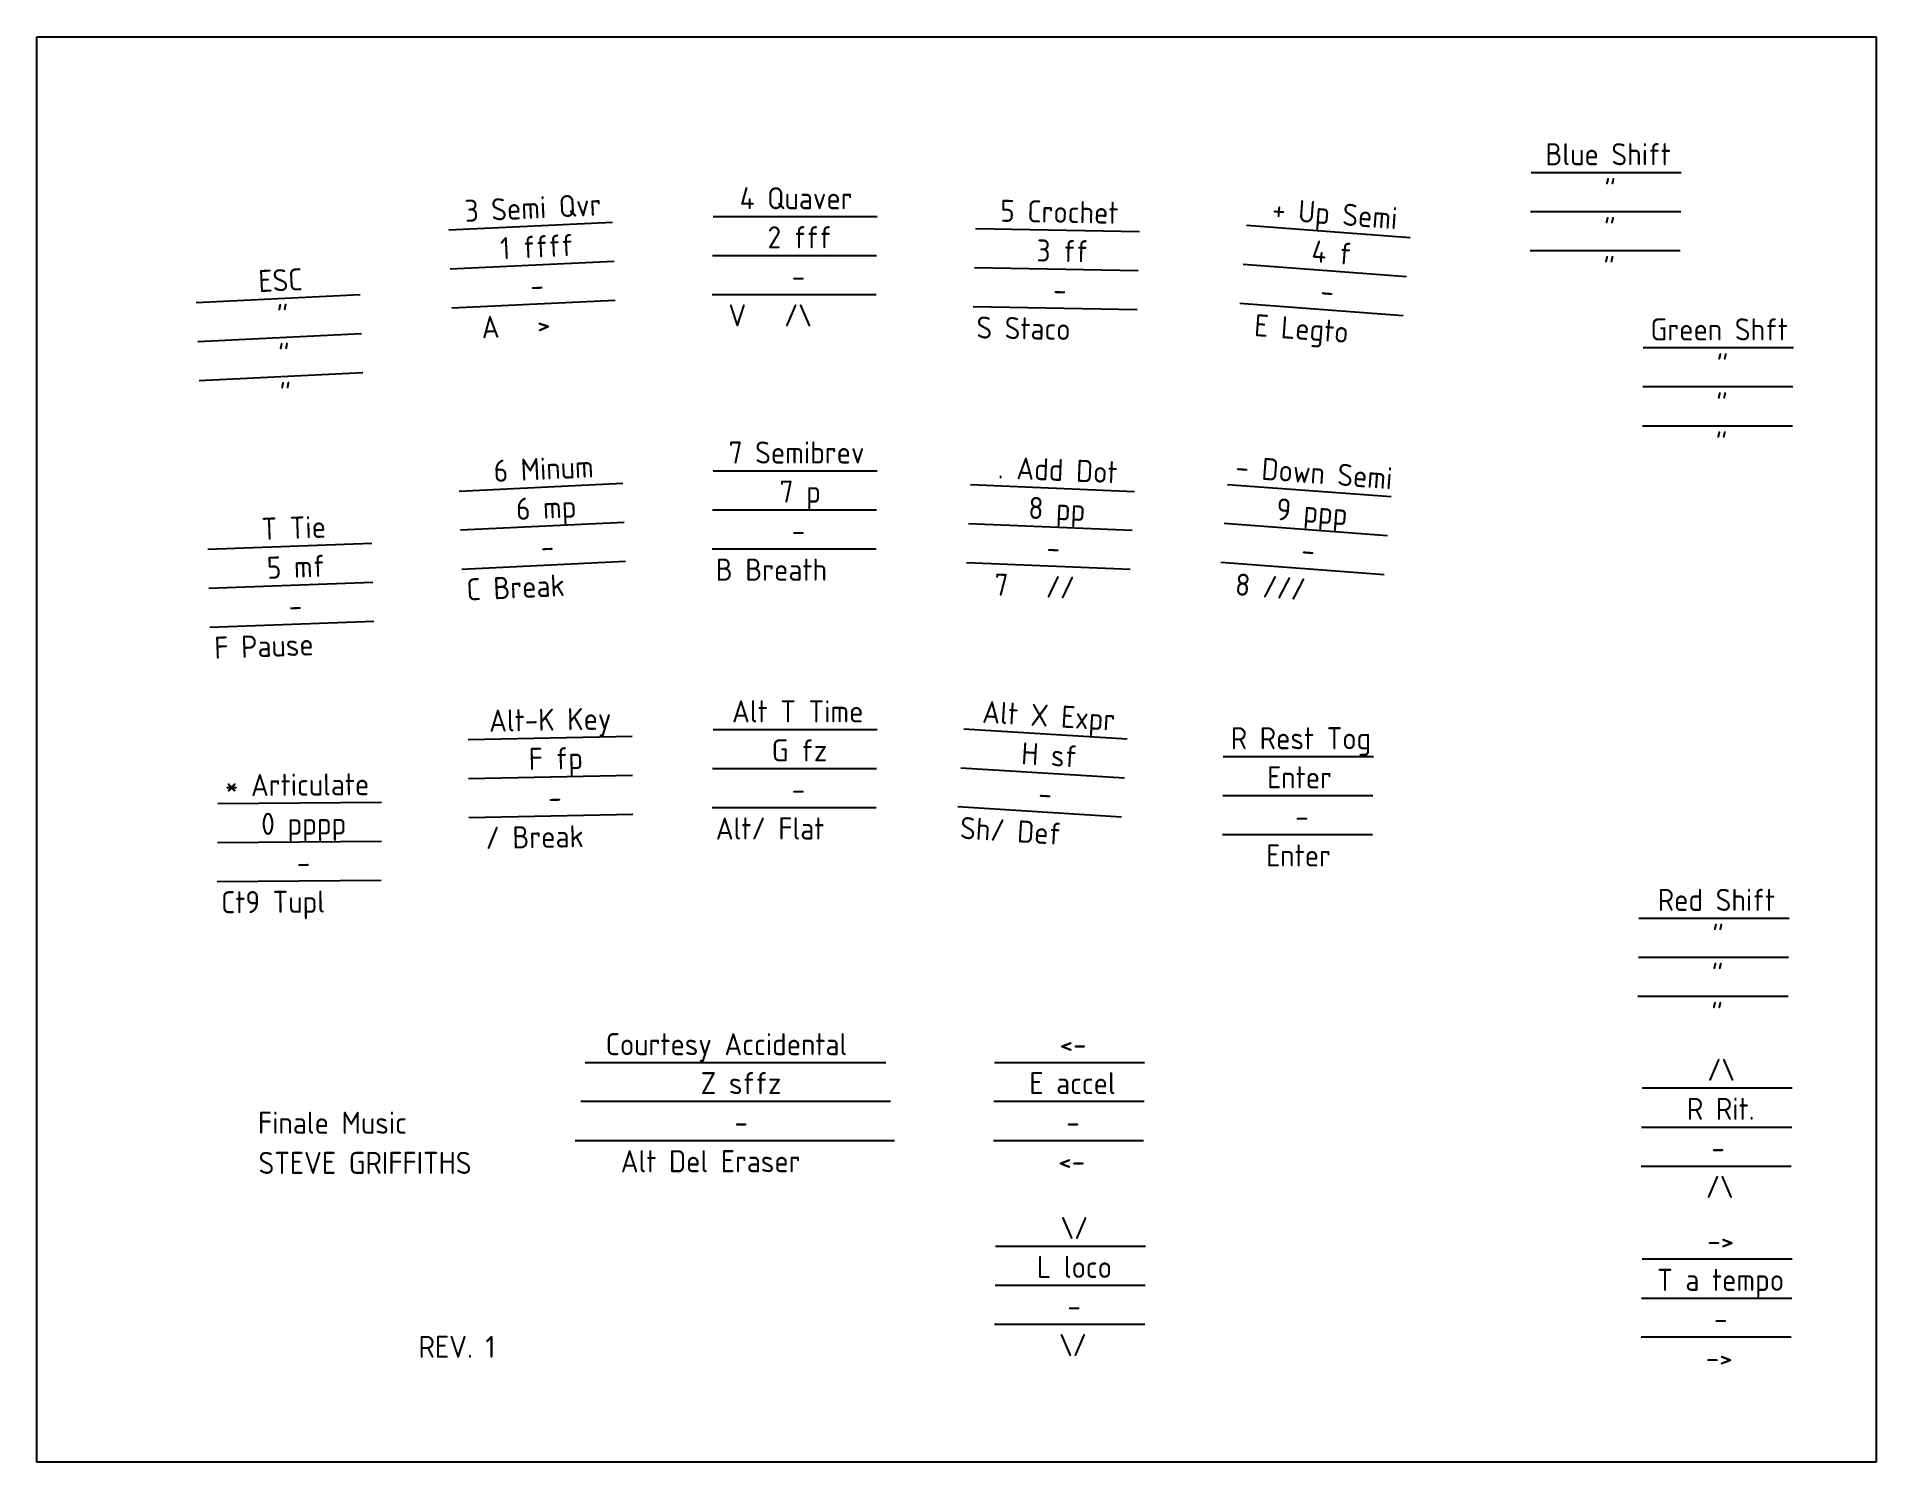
# Model space of a CAD drawing. Header units: millimetres. Extents: x 0 to 167, y 0 to 129.
import ezdxf

# ---------------------------------------------------------------- set-up
doc = ezdxf.new("R2010")
doc.units = ezdxf.units.MM
for name, color, linetype in [('Background', 7, 'Continuous'), ('Lines', 1, 'Continuous'), ('Text - Blue', 5, 'Continuous'), ('Text - Green', 3, 'Continuous'), ('Text - Red', 1, 'Continuous')]:
    doc.layers.add(name, color=color, linetype=linetype)
doc.layers.add('Text - Black', color=7, linetype='Continuous', true_color=0x000000)
doc.styles.get("Standard").update_dxf_attribs({"font": 'ISOCP.SHX'})
picture_1 = doc.add_image_def('image1.jpg', size_in_pixel=(1970, 1526))

msp = doc.modelspace()

# ---------------------------------------------------------------- linework, layer by layer
at = {"layer": 'Lines'}
for p, q in [((135.5, 116.91), (149.11, 116.91)), ((37.36, 111.69), (52.21, 112.4)), ((61.32, 112.92), (76.19, 112.92)), ((85.13, 111.83), (99.99, 111.56)), ((109.7, 112.12), (124.52, 111)), ((135.45, 113.38), (149.07, 113.38)), ((37.49, 108.16), (52.34, 108.87)), ((61.28, 109.38), (76.14, 109.38)), ((109.39, 108.59), (124.21, 107.48)), ((135.41, 109.84), (149.02, 109.84)), ((85.02, 108.29), (99.88, 108.02)), ((14.46, 105.12), (29.31, 105.84)), ((37.62, 104.62), (52.46, 105.33)), ((61.24, 105.84), (76.1, 105.84)), ((84.92, 104.75), (99.78, 104.49)), ((109.08, 105.07), (123.9, 103.95)), ((14.59, 101.59), (29.43, 102.3)), ((145.67, 101.03), (159.28, 101.03)), ((14.71, 98.05), (29.56, 98.76)), ((145.63, 97.49), (159.24, 97.49)), ((145.59, 93.95), (159.2, 93.95)), ((38.3, 88.03), (53.14, 88.74)), ((61.32, 89.87), (76.19, 89.87)), ((84.68, 88.63), (99.53, 88)), ((107.98, 88.63), (122.8, 87.52)), ((38.42, 84.5), (53.27, 85.21)), ((61.28, 86.33), (76.14, 86.33)), ((84.49, 85.1), (99.34, 84.47)), ((107.67, 85.11), (122.49, 83.99)), ((15.52, 82.76), (30.37, 83.31)), ((61.24, 82.79), (76.1, 82.79)), ((38.55, 80.96), (53.39, 81.67)), ((84.3, 81.56), (99.15, 80.94)), ((107.36, 81.58), (122.18, 80.46)), ((15.61, 79.22), (30.46, 79.77)), ((15.7, 75.68), (30.55, 76.24)), ((39.13, 65.52), (53.99, 65.81)), ((61.32, 66.41), (76.19, 66.41)), ((84.05, 66.48), (98.88, 65.57)), ((107.59, 63.97), (121.21, 63.97)), ((39.16, 61.98), (54.02, 62.27)), ((61.28, 62.87), (76.14, 62.87)), ((83.79, 62.95), (98.62, 62.04)), ((107.55, 60.43), (121.16, 60.43)), ((16.41, 59.71), (31.27, 59.82)), ((39.18, 58.44), (54.04, 58.73)), ((61.24, 59.33), (76.1, 59.33)), ((83.53, 59.42), (98.36, 58.51)), ((107.51, 56.89), (121.12, 56.89)), ((16.39, 56.17), (31.25, 56.29)), ((16.37, 52.63), (31.23, 52.75)), ((145.27, 49.32), (158.89, 49.32)), ((145.23, 45.78), (158.84, 45.78)), ((145.19, 42.24), (158.8, 42.24)), ((49.73, 36.24), (76.99, 36.24)), ((86.83, 36.24), (100.45, 36.24)), ((145.56, 33.92), (159.18, 33.92)), ((49.33, 32.71), (77.4, 32.71)), ((86.79, 32.71), (100.4, 32.71)), ((145.52, 30.38), (159.13, 30.38)), ((48.82, 29.17), (77.78, 29.17)), ((86.75, 29.17), (100.36, 29.17)), ((145.48, 26.84), (159.09, 26.84)), ((86.93, 19.58), (100.54, 19.58)), ((145.56, 18.42), (159.18, 18.42)), ((86.89, 16.05), (100.5, 16.05)), ((145.52, 14.88), (159.13, 14.88)), ((86.84, 12.51), (100.46, 12.51)), ((145.48, 11.35), (159.09, 11.35))]:
    msp.add_line(p, q, dxfattribs=at)

# ---------------------------------------------------------------- texts
at = {"layer": 'Text - Black', "char_height": 2, "attachment_point": 1}
for s, insert, width in [('\\pi1.5411;Blue Shift', (135.26, 119.56), 14.4821), ('\\pi2.0411;4 Quaver', (61.7, 115.57), 14.4821), ('\\pi0.88929;Green Shft', (145.44, 103.68), 14.4821), ('\\pi1.0411;7 Semibrev', (61.7, 92.52), 14.4821), ('\\pi1.3411;Alt T Time', (61.7, 69.06), 14.4821), ('\\pi0.90232;R Rest Tog', (107.36, 66.62), 14.4821), ('\\pi1.9411;Red Shift', (145.04, 51.97), 14.4821), ('\\pi0.7263;Courtesy Accidental', (50.86, 38.89), 24.9508), ('\\pi6.1411;<-', (86.6, 38.89), 14.4821), ('\\pi6.1411;/\\\\', (145.33, 36.57), 14.4821), ('Finale Music', (20.06, 31.77), 21.5365), ('\\pi10;STEVE GRIFFITHS\\P\\pi0;\\P\\P\\P\\P\\pi24.511;REV. 1', (10.11, 28.13), 31.1113), ('\\pi6.1411;\\\\/', (86.7, 22.23), 14.4821), ('\\pi6.1411;->', (145.33, 21.07), 14.4821)]:
    msp.add_mtext(s, dxfattribs=dict(at, insert=insert, width=width))
for s, insert, width, rotation in [('\\pi1.1411;3 Semi Qvr', (37.61, 114.36), 14.4821, 2.7421), ('\\pi1.8411;5 Crochet', (85.55, 114.47), 14.4821, 358.9784), ('\\pi1.8411;+ Up Semi', (110.27, 114.73), 14.4821, 355.6923), ('\\pi5.3411;ESC', (14.71, 107.79), 14.4821, 2.7421), ('\\pi2.845;6 Minum', (38.54, 90.7), 14.4821, 2.7421), ('\\pi2.0411;. Add Dot', (85.17, 91.26), 14.4821, 357.5885), ('\\pi0.24107;- Down Semi', (108.55, 91.25), 14.4821, 355.6923), ('\\pi4.5411;T Tie', (15.8, 85.42), 14.4821, 2.1343), ('\\pi1.2411;Alt X Expr', (84.58, 69.1), 14.4821, 356.4966), ('\\pi1.5311;Alt-K Key', (39.46, 68.17), 14.4821, 1.1097), ('\\pi0.44719;* Articulate', (16.6, 62.36), 14.6944, 0.432)]:
    msp.add_mtext(s, dxfattribs=dict(at, insert=insert, width=width, rotation=rotation))
at = {"layer": 'Text - Blue', "char_height": 2, "width": 14.4821, "attachment_point": 1}
for s, insert in [('\\pi6.9411;"', (135.22, 116.03)), ('\\pi4.6157;2 fff', (61.65, 112.03)), ('\\pi6.9411;"', (145.4, 100.14)), ('\\pi5.7048;7 p', (61.65, 88.98)), ('\\pi4.9893;G fz', (61.65, 65.52)), ('\\pi4.2411;Enter', (107.32, 63.08)), ('\\pi6.9411;"', (145, 48.43)), ('\\pi3.7386;Z sffz', (56.46, 35.36)), ('\\pi3.4411;E accel', (86.56, 35.36)), ('\\pi4.3411;R Rit.', (145.29, 33.03)), ('\\pi4.0411;L loco', (86.65, 18.7)), ('\\pi1.6411;T a tempo', (145.29, 17.53))]:
    msp.add_mtext(s, dxfattribs=dict(at, insert=insert))
for s, insert, rotation in [('\\pi4.2411;1 ffff', (37.74, 110.82), 2.7421), ('\\pi5.2411;3 ff', (85.44, 110.93), 358.9784), ('\\pi5.7411;4 f', (109.96, 111.21), 355.6923), ('\\pi6.9411;"', (14.83, 104.25), 2.7421), ('\\pi4.745;6 mp', (38.67, 87.16), 2.7421), ('\\pi5.0048;8 pp', (84.97, 87.73), 357.5885), ('\\pi4.2634;9 ppp', (108.24, 87.72), 355.6923), ('\\pi4.9411;5 mf', (15.89, 81.88), 2.1343), ('\\pi5.0386;H sf', (84.32, 65.57), 356.4966), ('\\pi5.1048;F fp', (39.48, 64.64), 1.1097), ('\\pi3.604;0 pppp', (16.74, 58.83), 0.432)]:
    msp.add_mtext(s, dxfattribs=dict(at, insert=insert, rotation=rotation))
at = {"layer": 'Text - Green', "char_height": 2, "width": 14.4821, "attachment_point": 1}
for s, insert in [('\\pi6.9411;"', (135.18, 112.49)), ('\\pi6.8411; ', (135.13, 108.95)), ('\\pi6.8411;-', (61.61, 108.49)), ('\\pi6.9411;"', (145.35, 96.6)), ('\\pi6.8411;-', (61.61, 85.44)), ('\\pi6.8411;-', (61.61, 61.98)), ('\\pi6.8411;-', (107.27, 59.54)), ('\\pi6.9411;"', (144.95, 44.89)), ('\\pi6.8411; ', (144.91, 41.35)), ('\\pi6.8411;-', (56.42, 31.82)), ('\\pi6.8411;-', (86.51, 31.82)), ('\\pi6.8411;-', (145, 29.49)), ('\\pi6.8411;-', (86.61, 15.16)), ('\\pi6.8411;-', (145.24, 14))]:
    msp.add_mtext(s, dxfattribs=dict(at, insert=insert))
for s, insert, rotation in [('\\pi6.8411;-', (37.86, 107.29), 2.7421), ('\\pi6.8411;-', (85.34, 107.39), 358.9784), ('\\pi6.8411;-', (109.66, 107.68), 355.6923), ('\\pi6.9411;"', (14.96, 100.72), 2.7421), ('\\pi6.8411;-', (38.8, 83.62), 2.7421), ('\\pi6.8411;-', (84.78, 84.19), 357.5885), ('\\pi6.8411;-', (107.93, 84.2), 355.6923), ('\\pi6.8411;-', (15.97, 78.34), 2.1343), ('\\pi6.8411;-', (39.51, 61.1), 1.1097), ('\\pi6.8411;-', (84.06, 62.04), 356.4966), ('\\pi6.8411;-', (16.73, 55.29), 0.432)]:
    msp.add_mtext(s, dxfattribs=dict(at, insert=insert, rotation=rotation))
at = {"layer": 'Text - Red', "char_height": 2, "attachment_point": 1}
for s, insert, width in [('\\pi6.9411;"', (135.13, 108.95), 14.4821), (' V   /\\\\', (61.57, 104.95), 14.4821), ('\\pi6.9411;"', (145.31, 93.06), 14.4821), ('B Breath', (61.57, 81.9), 14.4821), ('Alt/ Flat', (61.57, 58.44), 14.4821), ('\\pi4.2411;Enter', (107.23, 56), 14.4821), ('\\pi6.9411;"', (144.91, 41.35), 14.4821), ('\\pi2.9985;Alt Del Eraser', (49.95, 28.28), 22.602), ('\\pi6.1411;<-', (86.47, 28.28), 14.4821), ('\\pi6.1411;/\\\\', (145.2, 25.95), 14.4821), ('\\pi6.1411;\\\\/', (86.57, 11.62), 14.4821), ('\\pi6.1411;->', (145.2, 10.46), 14.4821)]:
    msp.add_mtext(s, dxfattribs=dict(at, insert=insert, width=width))
at = {"layer": 'Text - Red', "char_height": 2, "width": 14.4821, "attachment_point": 1}
for s, insert, rotation in [('  A   >', (37.99, 103.75), 2.7421), ('S Staco', (85.23, 103.86), 358.9784), (' E Legto', (109.35, 104.16), 355.6923), ('\\pi6.9411;"', (15.09, 97.18), 2.7421), ('C Break', (38.92, 80.09), 2.7421), ('  7   //', (84.59, 80.66), 357.5885), (' 8 ///', (107.62, 80.67), 355.6923), ('F Pause', (16.06, 74.81), 2.1343), ('Sh/ Def', (83.8, 58.51), 356.4966), (' / Break', (39.53, 57.56), 1.1097), ('Ct9 Tupl', (16.71, 51.75), 0.432)]:
    msp.add_mtext(s, dxfattribs=dict(at, insert=insert, rotation=rotation))

# ---------------------------------------------------------------- pictures from other files: only their frames are drawn
at = {"layer": 'Background'}
image = msp.add_image(picture_1, insert=(0, 0), size_in_units=(166.79, 129.2), dxfattribs=at)
image.dxf.flags = 7

doc.saveas('drawing.dxf')
